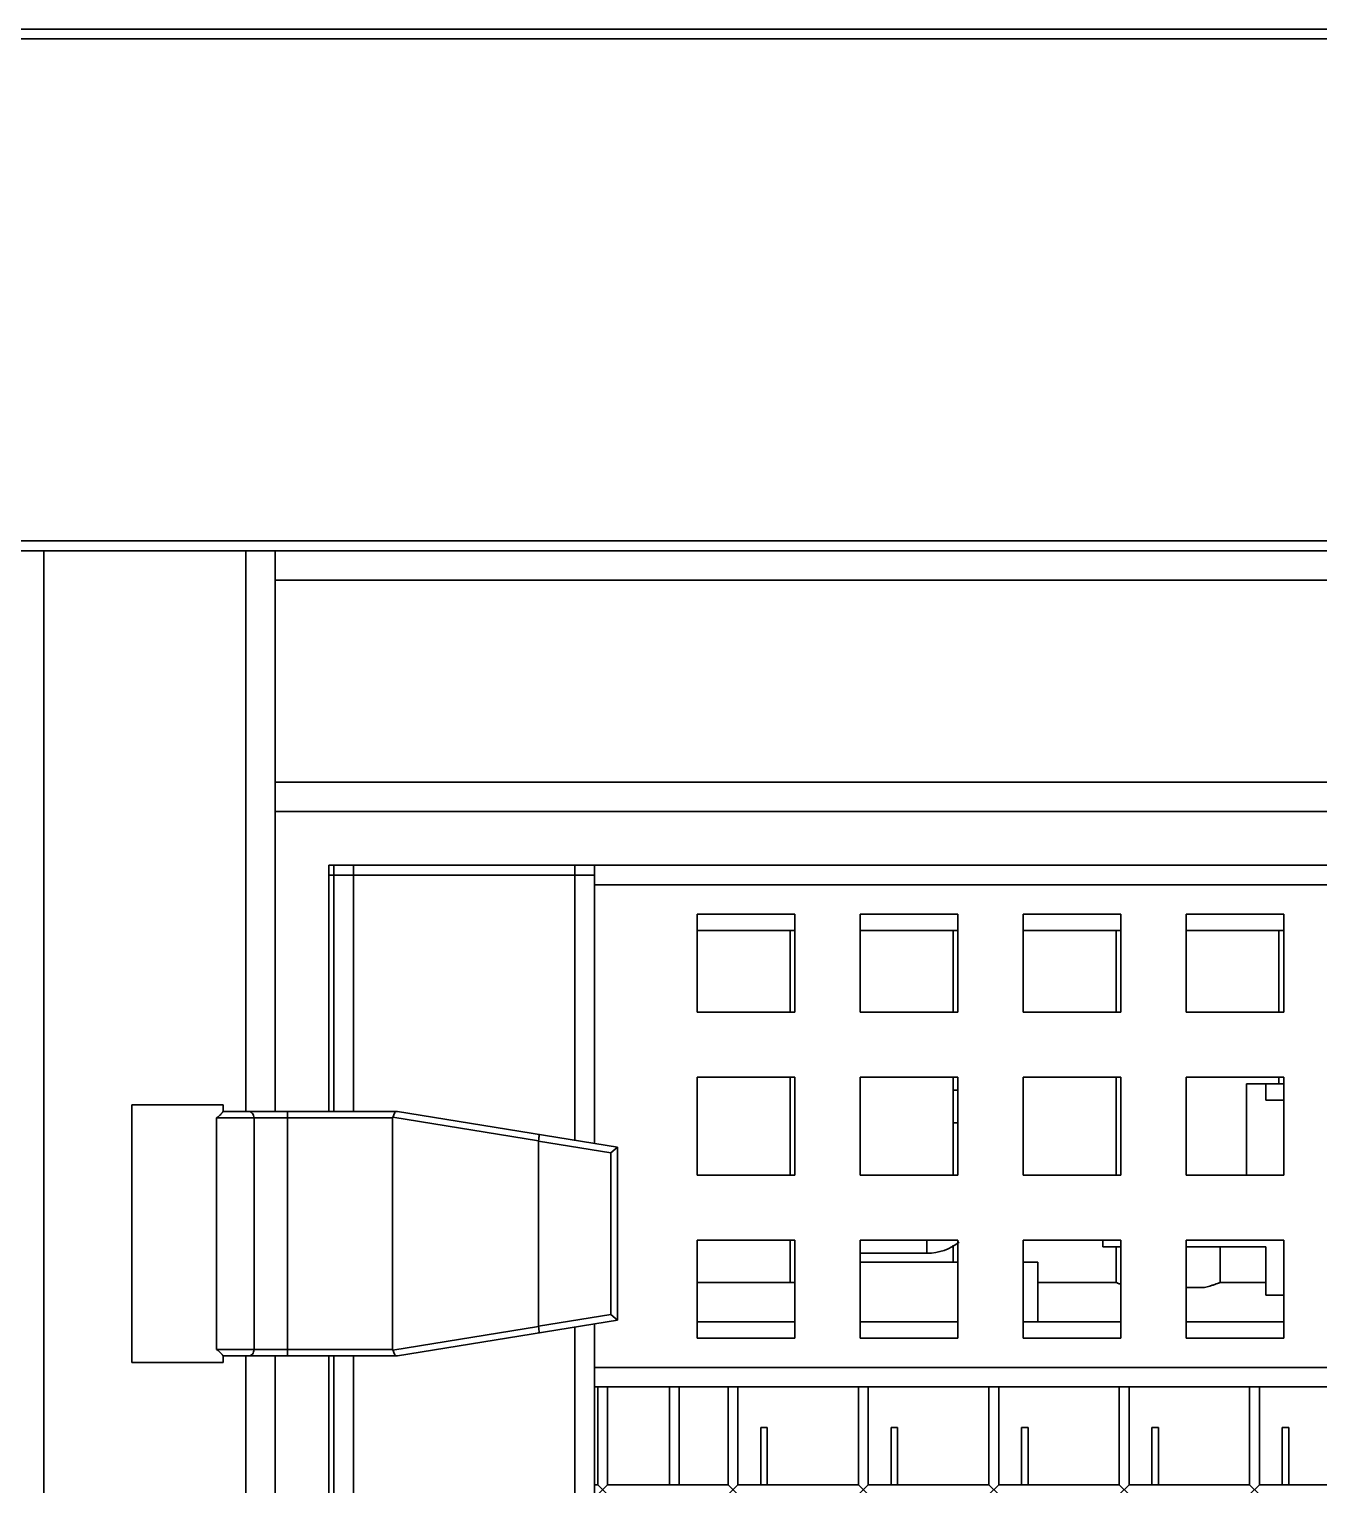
# Model space of a CAD drawing. Header units: millimetres. Extents: x 32496 to 166256, y 3504 to 23939.
# Drawn here: x 143846.7 to 144242.5, y 14467.8 to 14914.3 of the extents above; entities that cross this region are included whole.
import ezdxf

# ---------------------------------------------------------------- set-up
doc = ezdxf.new("R2010")
doc.units = ezdxf.units.MM
doc.layers.get('0').update_dxf_attribs({"lineweight": 35})

# ---------------------------------------------------------------- blocks, each defined once
blk = doc.blocks.new('8-1250')
at = {"linetype": 'Continuous'}
for p, q in [((4052.87, -31995.29), (-7907.13, -31995.29)), ((4052.87, -31992.29), (-7783.13, -31992.29)), ((4052.87, -32149.29), (-7907.13, -32149.29)), ((4052.87, -32152.29), (-7907.13, -32152.29)), ((-4745.13, -34671.29), (-4745.13, -32152.29)), ((-4683.13, -32324.29), (-4683.13, -32152.29)), ((-4674.13, -32232.29), (-4674.13, -32152.29)), ((-3751.63, -32161.29), (-4674.13, -32161.29)), ((-3951.13, -32223.29), (-4674.13, -32223.29)), ((-4674.13, -32324.29), (-4674.13, -32232.29)), ((-3947.1, -32232.29), (-4674.13, -32232.29)), ((-4657.63, -32248.79), (-4657.63, -32251.79)), ((-4657.63, -32248.79), (-4656.13, -32248.79)), ((-4656.13, -32251.79), (-4656.13, -32248.79)), ((-4576.13, -32248.79), (-4656.13, -32248.79)), ((-4650.13, -32248.79), (-4650.13, -32251.79)), ((-4582.13, -32251.79), (-4582.13, -32248.79)), ((-4576.13, -32334.15), (-4576.13, -32248.79)), ((-4576.13, -32248.79), (-3950.13, -32248.79)), ((-4657.63, -32251.79), (-4657.63, -32324.29)), ((-4656.13, -32251.79), (-4657.63, -32251.79)), ((-4657.63, -32251.79), (-4656.13, -32251.79)), ((-4656.13, -32324.29), (-4656.13, -32251.79)), ((-4576.13, -32251.79), (-4656.13, -32251.79)), ((-4656.13, -32251.79), (-4576.13, -32251.79)), ((-4650.13, -32251.79), (-4650.13, -32324.29)), ((-4582.13, -32333.17), (-4582.13, -32251.79)), ((-3950.13, -32254.79), (-4576.13, -32254.79)), ((-4544.63, -32263.79), (-4544.63, -32293.79)), ((-4514.63, -32263.79), (-4544.63, -32263.79)), ((-4514.63, -32293.79), (-4514.63, -32263.79)), ((-4494.63, -32263.79), (-4494.63, -32293.79)), ((-4464.63, -32263.79), (-4494.63, -32263.79)), ((-4464.63, -32293.79), (-4464.63, -32263.79)), ((-4444.63, -32263.79), (-4444.63, -32293.79)), ((-4414.63, -32263.79), (-4444.63, -32263.79)), ((-4414.63, -32293.79), (-4414.63, -32263.79)), ((-4394.63, -32263.79), (-4394.63, -32293.79)), ((-4364.63, -32263.79), (-4394.63, -32263.79)), ((-4364.63, -32293.79), (-4364.63, -32263.79)), ((-4544.63, -32268.79), (-4514.63, -32268.79)), ((-4516.13, -32293.79), (-4516.13, -32268.79)), ((-4494.63, -32268.79), (-4464.63, -32268.79)), ((-4466.13, -32293.79), (-4466.13, -32268.79)), ((-4444.63, -32268.79), (-4414.63, -32268.79)), ((-4416.13, -32293.79), (-4416.13, -32268.79)), ((-4394.63, -32268.79), (-4364.63, -32268.79)), ((-4366.13, -32293.79), (-4366.13, -32268.79)), ((-4544.63, -32293.79), (-4514.63, -32293.79)), ((-4494.63, -32293.79), (-4464.63, -32293.79)), ((-4444.63, -32293.79), (-4414.63, -32293.79)), ((-4394.63, -32293.79), (-4364.63, -32293.79)), ((-4544.63, -32313.79), (-4544.63, -32343.79)), ((-4514.63, -32313.79), (-4544.63, -32313.79)), ((-4516.13, -32343.79), (-4516.13, -32313.79)), ((-4514.63, -32343.79), (-4514.63, -32313.79)), ((-4494.63, -32313.79), (-4494.63, -32343.79)), ((-4464.63, -32313.79), (-4494.63, -32313.79)), ((-4466.13, -32317.79), (-4466.13, -32313.79)), ((-4464.63, -32343.79), (-4464.63, -32313.79)), ((-4444.63, -32313.79), (-4444.63, -32343.79)), ((-4414.63, -32313.79), (-4444.63, -32313.79)), ((-4416.13, -32343.79), (-4416.13, -32313.79)), ((-4414.63, -32343.79), (-4414.63, -32313.79)), ((-4394.63, -32313.79), (-4394.63, -32343.79)), ((-4364.63, -32313.79), (-4394.63, -32313.79)), ((-4376.13, -32315.79), (-4376.13, -32343.79)), ((-4376.13, -32315.79), (-4364.63, -32315.79)), ((-4370.13, -32320.79), (-4370.13, -32315.79)), ((-4366.13, -32315.79), (-4366.13, -32313.79)), ((-4364.63, -32343.79), (-4364.63, -32313.79)), ((-4466.13, -32317.79), (-4466.13, -32343.79)), ((-4466.13, -32317.79), (-4464.63, -32317.79)), ((-4364.63, -32320.79), (-4370.13, -32320.79)), ((-4718.13, -32401.29), (-4718.13, -32322.29)), ((-4690.13, -32322.29), (-4718.13, -32322.29)), ((-4692.1, -32326.29), (-4692.1, -32397.29)), ((-4638.13, -32326.29), (-4692.1, -32326.29)), ((-4690.13, -32324.29), (-4690.13, -32322.29)), ((-4690.13, -32324.29), (-4636.63, -32324.29)), ((-4680.62, -32397.29), (-4680.62, -32326.29)), ((-4670.3, -32324.29), (-4670.3, -32399.29)), ((-4638.13, -32326.29), (-4638.13, -32397.29)), ((-4638.05, -32326.01), (-4593.32, -32333.29)), ((-4636.63, -32324.29), (-4569.13, -32335.29)), ((-4464.63, -32327.79), (-4466.13, -32327.79)), ((-4593.33, -32333.37), (-4593.33, -32390.21)), ((-4593.33, -32333.37), (-4571.13, -32336.99)), ((-4569.13, -32335.29), (-4571.13, -32336.99)), ((-4571.13, -32386.59), (-4571.13, -32336.99)), ((-4569.13, -32335.29), (-4569.13, -32388.29)), ((-4544.63, -32343.79), (-4514.63, -32343.79)), ((-4494.63, -32343.79), (-4464.63, -32343.79)), ((-4444.63, -32343.79), (-4414.63, -32343.79)), ((-4394.63, -32343.79), (-4364.63, -32343.79)), ((-4544.63, -32363.79), (-4544.63, -32393.79)), ((-4514.63, -32363.79), (-4544.63, -32363.79)), ((-4516.13, -32376.79), (-4516.13, -32363.79)), ((-4514.63, -32393.79), (-4514.63, -32363.79)), ((-4494.63, -32363.79), (-4494.63, -32393.79)), ((-4464.63, -32363.79), (-4494.63, -32363.79)), ((-4474.13, -32363.79), (-4474.13, -32367.79)), ((-4466.13, -32370.49), (-4466.13, -32365.32)), ((-4464.63, -32393.79), (-4464.63, -32363.79)), ((-4444.63, -32363.79), (-4444.63, -32393.79)), ((-4414.63, -32363.79), (-4444.63, -32363.79)), ((-4420.13, -32363.79), (-4420.13, -32365.79)), ((-4420.13, -32365.79), (-4414.63, -32365.79)), ((-4416.13, -32365.79), (-4416.13, -32376.79)), ((-4414.63, -32393.79), (-4414.63, -32363.79)), ((-4394.63, -32363.79), (-4394.63, -32393.79)), ((-4364.63, -32363.79), (-4394.63, -32363.79)), ((-4394.63, -32365.79), (-4370.13, -32365.79)), ((-4384.13, -32365.79), (-4384.13, -32376.79)), ((-4370.13, -32365.79), (-4370.13, -32380.67)), ((-4364.63, -32393.79), (-4364.63, -32363.79)), ((-4494.63, -32367.79), (-4474.13, -32367.79)), ((-4494.63, -32370.49), (-4464.63, -32370.49)), ((-4444.63, -32370.49), (-4440.13, -32370.49)), ((-4440.13, -32388.79), (-4440.13, -32370.49)), ((-4514.63, -32376.79), (-4544.63, -32376.79)), ((-4416.13, -32376.79), (-4440.13, -32376.79)), ((-4415.82, -32376.9), (-4416.13, -32376.79)), ((-4415.82, -32376.9), (-4416.13, -32376.79)), ((-4394.63, -32378.29), (-4388.96, -32378.29)), ((-4384.13, -32376.79), (-4384.43, -32376.9)), ((-4384.13, -32376.79), (-4384.43, -32376.9)), ((-4370.13, -32376.79), (-4384.13, -32376.79)), ((-4370.13, -32380.67), (-4364.63, -32380.67)), ((-4636.63, -32399.29), (-4569.13, -32388.29)), ((-4571.13, -32386.59), (-4593.33, -32390.21)), ((-4569.13, -32388.29), (-4571.13, -32386.59)), ((-4514.63, -32388.79), (-4544.63, -32388.79)), ((-4464.63, -32388.79), (-4494.63, -32388.79)), ((-4414.63, -32388.79), (-4444.63, -32388.79)), ((-4364.63, -32388.79), (-4394.63, -32388.79)), ((-4593.32, -32390.28), (-4638.05, -32397.57)), ((-4582.13, -33033.17), (-4582.13, -32390.41)), ((-4576.13, -32408.79), (-4576.13, -32389.43)), ((-4692.1, -32397.29), (-4638.13, -32397.29)), ((-4544.63, -32393.79), (-4514.63, -32393.79)), ((-4494.63, -32393.79), (-4464.63, -32393.79)), ((-4444.63, -32393.79), (-4414.63, -32393.79)), ((-4394.63, -32393.79), (-4364.63, -32393.79)), ((-4718.13, -32401.29), (-4690.13, -32401.29)), ((-4690.13, -32399.29), (-4690.13, -32401.29)), ((-4690.13, -32399.29), (-4636.63, -32399.29)), ((-4683.13, -33024.29), (-4683.13, -32399.29)), ((-4674.13, -33024.29), (-4674.13, -32399.29)), ((-4657.63, -32399.29), (-4657.63, -33024.29)), ((-4656.13, -33024.29), (-4656.13, -32399.29)), ((-4650.13, -32399.29), (-4650.13, -33024.29)), ((-4576.13, -32402.79), (-3950.13, -32402.79)), ((-4576.13, -32408.79), (-4576.13, -33034.31)), ((-3950.13, -32408.79), (-4576.13, -32408.79)), ((-4575.13, -32408.79), (-4575.13, -32438.79)), ((-4572.13, -32408.79), (-4572.13, -32438.79)), ((-4553.13, -32408.79), (-4553.13, -32438.79)), ((-4550.13, -32438.79), (-4550.13, -32408.79)), ((-4535.13, -32408.79), (-4535.13, -32438.79)), ((-4532.13, -32408.79), (-4532.13, -32438.79)), ((-4495.13, -32408.79), (-4495.13, -32438.79)), ((-4492.13, -32408.79), (-4492.13, -32438.79)), ((-4455.13, -32408.79), (-4455.13, -32438.79)), ((-4452.13, -32408.79), (-4452.13, -32438.79)), ((-4415.13, -32408.79), (-4415.13, -32438.79)), ((-4412.13, -32408.79), (-4412.13, -32438.79)), ((-4375.13, -32408.79), (-4375.13, -32438.79)), ((-4372.13, -32408.79), (-4372.13, -32438.79)), ((-4525.13, -32438.79), (-4525.13, -32421.29)), ((-4523.13, -32421.29), (-4525.13, -32421.29)), ((-4523.13, -32438.79), (-4523.13, -32421.29)), ((-4485.13, -32438.79), (-4485.13, -32421.29)), ((-4483.13, -32421.29), (-4485.13, -32421.29)), ((-4483.13, -32438.79), (-4483.13, -32421.29)), ((-4445.13, -32438.79), (-4445.13, -32421.29)), ((-4443.13, -32421.29), (-4445.13, -32421.29)), ((-4443.13, -32438.79), (-4443.13, -32421.29)), ((-4405.13, -32438.79), (-4405.13, -32421.29)), ((-4403.13, -32421.29), (-4405.13, -32421.29)), ((-4403.13, -32438.79), (-4403.13, -32421.29)), ((-4365.13, -32438.79), (-4365.13, -32421.29)), ((-4363.13, -32421.29), (-4365.13, -32421.29)), ((-4363.13, -32438.79), (-4363.13, -32421.29)), ((-4576.13, -32438.79), (-4575.13, -32438.79)), ((-4575.13, -32441.79), (-4572.13, -32438.79)), ((-4572.13, -32441.79), (-4575.13, -32438.79)), ((-4572.13, -32438.79), (-4535.13, -32438.79)), ((-4535.13, -32441.79), (-4532.13, -32438.79)), ((-4532.13, -32441.79), (-4535.13, -32438.79)), ((-4532.13, -32438.79), (-4495.13, -32438.79)), ((-4495.13, -32441.79), (-4492.13, -32438.79)), ((-4492.13, -32441.79), (-4495.13, -32438.79)), ((-4492.13, -32438.79), (-4455.13, -32438.79)), ((-4455.13, -32441.79), (-4452.13, -32438.79)), ((-4452.13, -32441.79), (-4455.13, -32438.79)), ((-4452.13, -32438.79), (-4415.13, -32438.79)), ((-4415.13, -32441.79), (-4412.13, -32438.79)), ((-4412.13, -32441.79), (-4415.13, -32438.79)), ((-4412.13, -32438.79), (-4375.13, -32438.79)), ((-4375.13, -32441.79), (-4372.13, -32438.79)), ((-4372.13, -32441.79), (-4375.13, -32438.79)), ((-4372.13, -32438.79), (-4335.13, -32438.79))]:
    blk.add_line(p, q, dxfattribs=at)
for centre, radius, start, end in [((-4474.13, -32351.79), 16, 270, 308.2506), ((-4394.25, -32315.9), 64.7, 250.5263, 250.6784), ((-4396.04, -32320.95), 59.34, 251.4631, 251.7025), ((-4403.05, -32324.49), 55.62, 286.9182, 288.0206), ((-4403.84, -32322.09), 58.14, 288.0228, 288.5391), ((-4406.43, -32314.7), 65.97, 289.3483, 289.4729)]:
    blk.add_arc(centre, radius, start, end, dxfattribs=at)
for centre, major_axis, ratio, start_param, end_param in [((-4629.98, -32326.29), (8.15, 0), 0.245536, 2.999882, 3.141593), ((-4585.18, -32334.7), (8.14, -1.41), 0.241938, -3.138028, -3.099665), ((-4585.18, -32388.88), (8.14, 1.41), 0.241938, 3.099665, 3.138028), ((-4629.98, -32397.29), (8.15, 0), 0.245536, -3.141593, -2.999882)]:
    blk.add_ellipse(centre, major_axis=major_axis, ratio=ratio, start_param=start_param, end_param=end_param, dxfattribs=at)
for points, knots in [([(-4692.1, -32326.29), (-4691.95, -32326.18), (-4691.66, -32325.96), (-4691.27, -32325.62), (-4690.94, -32325.3), (-4690.66, -32325.01), (-4690.47, -32324.78), (-4690.34, -32324.61), (-4690.27, -32324.51), (-4690.21, -32324.43), (-4690.17, -32324.37), (-4690.15, -32324.33), (-4690.14, -32324.31), (-4690.13, -32324.3), (-4690.13, -32324.29), (-4690.13, -32324.29)], [0, 0, 0, 0, 0.198275, 0.380694, 0.545565, 0.690776, 0.813479, 0.865244, 0.909841, 0.946555, 0.974535, 0.984937, 0.992762, 0.997839, 1, 1, 1, 1]), ([(-4680.62, -32326.29), (-4680.62, -32326.03), (-4680.7, -32325.52), (-4681.07, -32324.86), (-4681.64, -32324.4), (-4682.11, -32324.29), (-4682.34, -32324.29)], [0, 0, 0, 0, 0.267215, 0.524636, 0.767656, 1, 1, 1, 1]), ([(-4636.77, -32324.29), (-4636.84, -32324.29), (-4636.98, -32324.3), (-4637.17, -32324.4), (-4637.32, -32324.56), (-4637.5, -32324.88), (-4637.72, -32325.38), (-4637.92, -32325.79), (-4638.05, -32326.01)], [0, 0, 0, 0, 0.095491, 0.181572, 0.27513, 0.386659, 0.667027, 1, 1, 1, 1]), ([(-4593.25, -32331.36), (-4593.23, -32331.36), (-4593.21, -32331.4), (-4593.19, -32331.45), (-4593.18, -32331.55), (-4593.17, -32331.71), (-4593.17, -32332.06), (-4593.22, -32332.6), (-4593.28, -32333.05), (-4593.32, -32333.29)], [0, 0, 0, 0, 0.029584, 0.055175, 0.088913, 0.180604, 0.302705, 0.62104, 1, 1, 1, 1]), ([(-4414.91, -32377.21), (-4414.98, -32377.19), (-4415.23, -32377.1), (-4415.48, -32377.02), (-4415.66, -32376.95)], [0, 0, 0, 0, 0.291902, 1, 1, 1, 1]), ([(-4386.87, -32377.7), (-4387.03, -32377.75), (-4387.72, -32377.95), (-4388.42, -32378.15), (-4388.96, -32378.29)], [0, 0, 0, 0, 0.228223, 1, 1, 1, 1]), ([(-4384.57, -32376.95), (-4384.62, -32376.96), (-4384.88, -32377.05), (-4385.14, -32377.14), (-4385.35, -32377.21)], [0, 0, 0, 0, 0.204984, 1, 1, 1, 1]), ([(-4593.25, -32392.22), (-4593.23, -32392.22), (-4593.21, -32392.18), (-4593.19, -32392.12), (-4593.18, -32392.03), (-4593.17, -32391.86), (-4593.17, -32391.52), (-4593.22, -32390.98), (-4593.28, -32390.53), (-4593.32, -32390.28)], [0, 0, 0, 0, 0.029584, 0.055174, 0.088913, 0.180604, 0.302705, 0.62104, 1, 1, 1, 1]), ([(-4690.13, -32399.29), (-4690.13, -32399.29), (-4690.13, -32399.28), (-4690.14, -32399.27), (-4690.15, -32399.25), (-4690.17, -32399.21), (-4690.21, -32399.15), (-4690.27, -32399.07), (-4690.34, -32398.97), (-4690.47, -32398.8), (-4690.66, -32398.57), (-4690.94, -32398.28), (-4691.27, -32397.96), (-4691.66, -32397.62), (-4691.95, -32397.4), (-4692.1, -32397.29)], [0, 0, 0, 0, 0.002161, 0.007238, 0.015063, 0.025465, 0.053445, 0.090159, 0.134756, 0.186521, 0.309224, 0.454435, 0.619306, 0.801725, 1, 1, 1, 1]), ([(-4682.34, -32399.29), (-4682.11, -32399.29), (-4681.64, -32399.18), (-4681.07, -32398.72), (-4680.7, -32398.06), (-4680.62, -32397.55), (-4680.62, -32397.29)], [0, 0, 0, 0, 0.232344, 0.475364, 0.732785, 1, 1, 1, 1]), ([(-4638.05, -32397.57), (-4637.92, -32397.79), (-4637.72, -32398.2), (-4637.5, -32398.7), (-4637.32, -32399.01), (-4637.17, -32399.18), (-4636.98, -32399.28), (-4636.84, -32399.29), (-4636.77, -32399.29)], [0, 0, 0, 0, 0.332942, 0.613322, 0.724857, 0.81841, 0.904497, 1, 1, 1, 1])]:
    blk.add_open_spline(points, degree=3, knots=knots, dxfattribs=at)

msp = doc.modelspace()

# ---------------------------------------------------------------- block references
at = {"color": 6}
msp.add_blockref('8-1250', (148596.331, 46906.597), dxfattribs=at)

doc.saveas('drawing.dxf')
